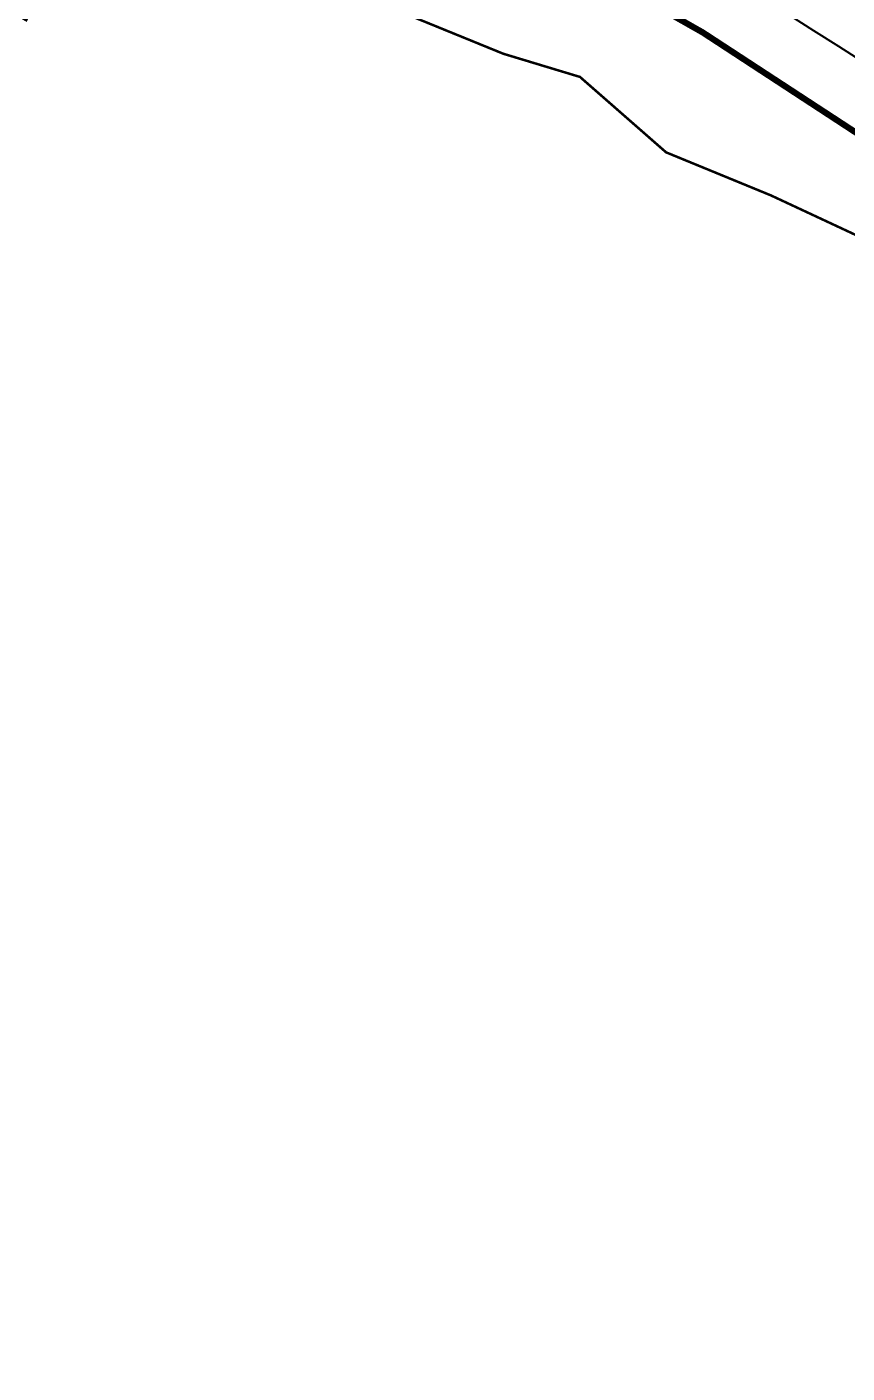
# Model space of a CAD drawing. Header units: metres. Extents: x 561401 to 594056, y 8460144 to 8508504.
# Drawn here: x 572218.3 to 572284.1, y 8471335.4 to 8471443.4 of the extents above; entities that cross this region are included whole.
import ezdxf

# ---------------------------------------------------------------- set-up
doc = ezdxf.new("R2010")
doc.units = ezdxf.units.M
for name, color, linetype in [('1.1. DERECHO DE VIA', 230, 'Continuous'), ('1.1. VIA EXISTENTE', 252, 'Continuous'), ('1.2. AFECTADOS BASE GRAFICA ESTATAL NO INSCRITO', 30, 'Continuous')]:
    doc.layers.add(name, color=color, linetype=linetype)

msp = doc.modelspace()

# ---------------------------------------------------------------- linework, layer by layer
at = {"layer": '1.1. DERECHO DE VIA', "color": 230, "linetype": 'Continuous', "lineweight": 40, "ltscale": 0.2, "const_width": 0.5}
msp.add_lwpolyline([(572416.61, 8471335.68), (572401.54, 8471348.83), (572386.45, 8471361.96), (572371.36, 8471375.09), (572355.7, 8471387.51), (572339.26, 8471398.89), (572322.6, 8471409.95), (572305.93, 8471421.01), (572289.27, 8471432.06), (572272.53, 8471443), (572255.15, 8471452.87), (572237.29, 8471461.88), (572219.35, 8471470.72), (572201.35, 8471479.43)], dxfattribs=at)
at = {"layer": '1.1. VIA EXISTENTE', "color": 253, "linetype": 'Continuous', "lineweight": 40, "ltscale": 0.2, "true_color": 0x84a4a6}
msp.add_lwpolyline([(572285.53, 8471440.54), (572283.45, 8471441.86), (572281.44, 8471443.14), (572279.51, 8471444.37)], dxfattribs=at)
at = {"layer": '1.2. AFECTADOS BASE GRAFICA ESTATAL NO INSCRITO', "color": 64, "linetype": 'Continuous', "lineweight": -3, "const_width": 0.2}
msp.add_lwpolyline([(572213.56, 8471446.67), (572218.24, 8471443.98), (572225.24, 8471458.29), (572227.53, 8471455.7), (572239.83, 8471448.1), (572256.53, 8471441.29), (572262.68, 8471439.43), (572269.59, 8471433.38), (572277.99, 8471429.93), (572287.25, 8471425.61), (572293.05, 8471419.69), (572296.26, 8471425.61), (572301.08, 8471426.97), (572319.47, 8471423.19), (572324.88, 8471418.89), (572331.62, 8471413.84), (572341.86, 8471406.18), (572356.41, 8471398.97), (572364.99, 8471391.49), (572379.06, 8471379.24), (572389.38, 8471370.24), (572405.21, 8471362.66)], dxfattribs=at)

doc.saveas('drawing.dxf')
